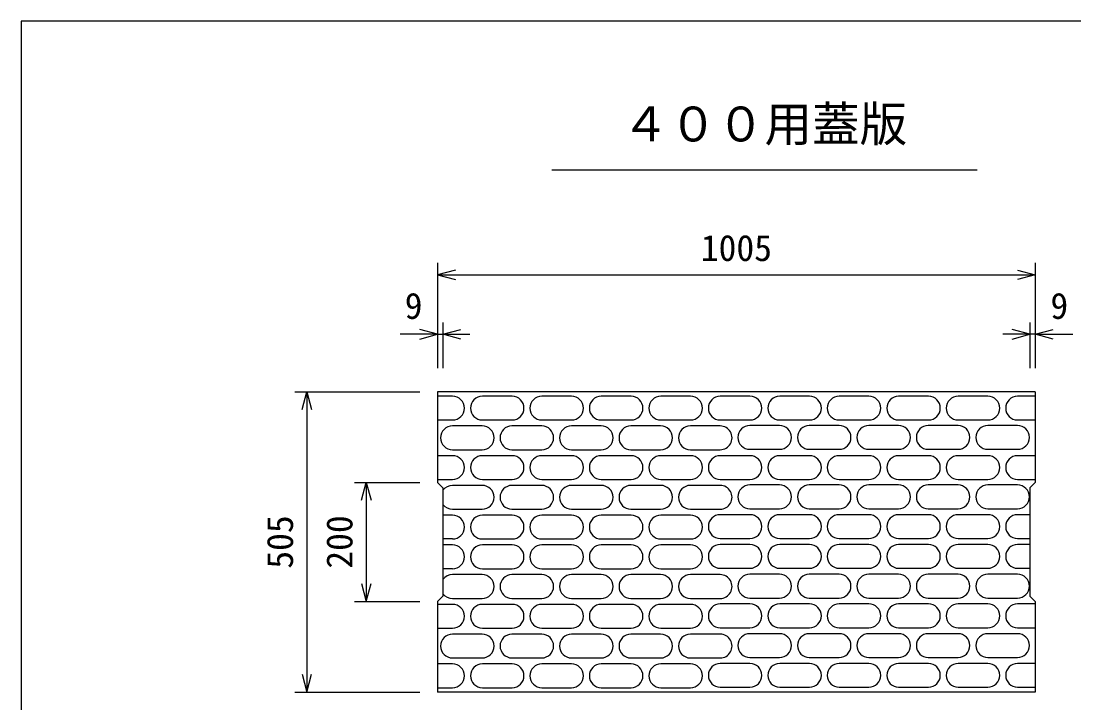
# Model space of a CAD drawing. Units: millimetres, scale not verified. Extents: x -16800 to 16800, y -5940 to 5940.
# Drawn here: x -5822 to -4052, y 2432 to 3578 of the extents above; entities that cross this region are included whole.
import ezdxf
from ezdxf.enums import TextEntityAlignment as Align

# ---------------------------------------------------------------- set-up
doc = ezdxf.new("R2010")
doc.units = ezdxf.units.MM
doc.header["$LTSCALE"] = 20
for name, color, linetype, lineweight in [('0-0_DIM', 7, 'Continuous', 25), ('0-2_HATCH', 6, 'Continuous', 25), ('0-5_OUTLINE', 3, 'Continuous', 25), ('0-6_TXT', 7, 'Continuous', 25)]:
    doc.layers.add(name, color=color, linetype=linetype, lineweight=lineweight)
doc.styles.add('ＭＳ ゴシック', font='')
doc.styles.get('ＭＳ ゴシック').set_extended_font_data('MS Gothic')

msp = doc.modelspace()

# ---------------------------------------------------------------- linework, layer by layer
at = {"layer": '0-0_DIM'}
for p, q in [((-5121.43, 3171.41), (-5121.43, 2994.28)), ((-4116.43, 3171.41), (-4116.43, 2994.28)), ((-5121.43, 3151.41), (-4116.43, 3151.41)), ((-5112.43, 3071.41), (-5112.43, 2994.28)), ((-4125.43, 3071.41), (-4125.43, 2994.28)), ((-5121.43, 3051.41), (-5184.4, 3051.41)), ((-4116.43, 3051.41), (-4053.45, 3051.41)), ((-5361.43, 2954.87), (-5151.43, 2954.87)), ((-5341.43, 2954.87), (-5341.43, 2449.87)), ((-5261.43, 2802.37), (-5151.43, 2802.37)), ((-5241.43, 2802.37), (-5241.43, 2602.37)), ((-5261.43, 2602.37), (-5151.43, 2602.37)), ((-5361.43, 2449.87), (-5151.43, 2449.87))]:
    msp.add_line(p, q, dxfattribs=at)
for points in [[(-5091.43, 3159.45), (-5121.43, 3151.41), (-5091.43, 3143.37)], [(-4146.43, 3159.45), (-4116.43, 3151.41), (-4146.43, 3143.37)], [(-5151.43, 3043.37), (-5121.43, 3051.41), (-5151.43, 3059.45)], [(-5121.43, 3051.41), (-5112.43, 3051.41), (-5066.99, 3051.41)], [(-5082.43, 3043.37), (-5112.43, 3051.41), (-5082.43, 3059.45)], [(-4116.43, 3051.41), (-4125.43, 3051.41), (-4170.86, 3051.41)], [(-4155.43, 3043.37), (-4125.43, 3051.41), (-4155.43, 3059.45)], [(-4086.43, 3043.37), (-4116.43, 3051.41), (-4086.43, 3059.45)], [(-5349.46, 2924.87), (-5341.43, 2954.87), (-5333.39, 2924.87)], [(-5249.46, 2772.37), (-5241.43, 2802.37), (-5233.39, 2772.37)], [(-5249.46, 2632.37), (-5241.43, 2602.37), (-5233.39, 2632.37)], [(-5349.46, 2479.87), (-5341.43, 2449.87), (-5333.39, 2479.87)]]:
    msp.add_lwpolyline(points, dxfattribs=at)
at = {"layer": '0-2_HATCH'}
for p, q in [((-5096.43, 2947.37), (-5121.43, 2947.37)), ((-4996.24, 2947.37), (-5046.24, 2947.37)), ((-4896.24, 2947.37), (-4946.24, 2947.37)), ((-4796.24, 2947.37), (-4846.24, 2947.37)), ((-4696.24, 2947.37), (-4746.24, 2947.37)), ((-4596.24, 2947.37), (-4646.24, 2947.37)), ((-4496.24, 2947.37), (-4546.24, 2947.37)), ((-4396.24, 2947.37), (-4446.24, 2947.37)), ((-4296.24, 2947.37), (-4346.24, 2947.37)), ((-4196.27, 2947.37), (-4246.27, 2947.37)), ((-4116.43, 2947.37), (-4146.27, 2947.37)), ((-5121.43, 2907.37), (-5096.43, 2907.37)), ((-5046.24, 2907.37), (-4996.24, 2907.37)), ((-4946.24, 2907.37), (-4896.24, 2907.37)), ((-4846.24, 2907.37), (-4796.24, 2907.37)), ((-4746.24, 2907.37), (-4696.24, 2907.37)), ((-4646.24, 2907.37), (-4596.24, 2907.37)), ((-4546.24, 2907.37), (-4496.24, 2907.37)), ((-4446.24, 2907.37), (-4396.24, 2907.37)), ((-4346.24, 2907.37), (-4296.24, 2907.37)), ((-4246.27, 2907.37), (-4196.27, 2907.37)), ((-4146.27, 2907.37), (-4116.43, 2907.37)), ((-5046.43, 2897.37), (-5096.43, 2897.37)), ((-4946.43, 2897.37), (-4996.43, 2897.37)), ((-4846.43, 2897.37), (-4896.43, 2897.37)), ((-4746.43, 2897.37), (-4796.43, 2897.37)), ((-4646.43, 2897.37), (-4696.43, 2897.37)), ((-4546.44, 2898.1), (-4596.44, 2898.1)), ((-4446.44, 2898.1), (-4496.44, 2898.1)), ((-4346.44, 2898.1), (-4396.44, 2898.1)), ((-4246.44, 2898.1), (-4296.44, 2898.1)), ((-4146.44, 2898.1), (-4196.44, 2898.1)), ((-5096.43, 2857.37), (-5046.43, 2857.37)), ((-4996.43, 2857.37), (-4946.43, 2857.37)), ((-4896.43, 2857.37), (-4846.43, 2857.37)), ((-4796.43, 2857.37), (-4746.43, 2857.37)), ((-4696.43, 2857.37), (-4646.43, 2857.37)), ((-4596.44, 2858.1), (-4546.44, 2858.1)), ((-4496.44, 2858.1), (-4446.44, 2858.1)), ((-4396.44, 2858.1), (-4346.44, 2858.1)), ((-4296.44, 2858.1), (-4246.44, 2858.1)), ((-4196.44, 2858.1), (-4146.44, 2858.1)), ((-5096.43, 2847.37), (-5121.43, 2847.37)), ((-4996.24, 2847.37), (-5046.24, 2847.37)), ((-4896.24, 2847.37), (-4946.24, 2847.37)), ((-4796.24, 2847.37), (-4846.24, 2847.37)), ((-4696.24, 2847.37), (-4746.24, 2847.37)), ((-4596.24, 2847.37), (-4646.24, 2847.37)), ((-4496.24, 2847.37), (-4546.24, 2847.37)), ((-4396.24, 2847.37), (-4446.24, 2847.37)), ((-4296.24, 2847.37), (-4346.24, 2847.37)), ((-4196.24, 2847.37), (-4246.24, 2847.37)), ((-4116.43, 2847.37), (-4146.24, 2847.37)), ((-5121.43, 2807.37), (-5096.43, 2807.37)), ((-5046.43, 2797.37), (-5096.43, 2797.37)), ((-5046.24, 2807.37), (-4996.24, 2807.37)), ((-4946.43, 2797.37), (-4996.43, 2797.37)), ((-4946.24, 2807.37), (-4896.24, 2807.37)), ((-4846.43, 2797.37), (-4896.43, 2797.37)), ((-4846.24, 2807.37), (-4796.24, 2807.37)), ((-4746.43, 2797.37), (-4796.43, 2797.37)), ((-4746.24, 2807.37), (-4696.24, 2807.37)), ((-4646.43, 2797.37), (-4696.43, 2797.37)), ((-4646.24, 2807.37), (-4596.24, 2807.37)), ((-4546.44, 2798.1), (-4596.44, 2798.1)), ((-4546.24, 2807.37), (-4496.24, 2807.37)), ((-4446.44, 2798.1), (-4496.44, 2798.1)), ((-4446.24, 2807.37), (-4396.24, 2807.37)), ((-4346.44, 2798.1), (-4396.44, 2798.1)), ((-4346.24, 2807.37), (-4296.24, 2807.37)), ((-4246.44, 2798.1), (-4296.44, 2798.1)), ((-4246.24, 2807.37), (-4196.24, 2807.37)), ((-4146.44, 2798.1), (-4196.44, 2798.1)), ((-4146.24, 2807.37), (-4116.43, 2807.37)), ((-5101.43, 2747.37), (-5112.43, 2747.37)), ((-5096.43, 2747.37), (-5101.43, 2747.37)), ((-5096.43, 2757.37), (-5046.43, 2757.37)), ((-4996.24, 2747.37), (-5046.24, 2747.37)), ((-4996.43, 2757.37), (-4946.43, 2757.37)), ((-4896.24, 2747.37), (-4946.24, 2747.37)), ((-4896.43, 2757.37), (-4846.43, 2757.37)), ((-4796.24, 2747.37), (-4846.24, 2747.37)), ((-4796.43, 2757.37), (-4746.43, 2757.37)), ((-4696.24, 2747.37), (-4746.24, 2747.37)), ((-4696.43, 2757.37), (-4646.43, 2757.37)), ((-4596.24, 2748.1), (-4646.24, 2748.1)), ((-4596.44, 2758.1), (-4546.44, 2758.1)), ((-4496.24, 2748.1), (-4546.24, 2748.1)), ((-4496.44, 2758.1), (-4446.44, 2758.1)), ((-4396.24, 2748.1), (-4446.24, 2748.1)), ((-4396.44, 2758.1), (-4346.44, 2758.1)), ((-4296.24, 2748.1), (-4346.24, 2748.1)), ((-4296.44, 2758.1), (-4246.44, 2758.1)), ((-4196.24, 2748.1), (-4246.24, 2748.1)), ((-4196.44, 2758.1), (-4146.44, 2758.1)), ((-4125.43, 2748.1), (-4146.24, 2748.1)), ((-5096.43, 2707.37), (-5112.43, 2707.37)), ((-5096.43, 2697.37), (-5112.43, 2697.37)), ((-5046.24, 2707.37), (-4996.24, 2707.37)), ((-4996.24, 2697.37), (-5046.24, 2697.37)), ((-4946.24, 2707.37), (-4896.24, 2707.37)), ((-4896.24, 2697.37), (-4946.24, 2697.37)), ((-4846.24, 2707.37), (-4796.24, 2707.37)), ((-4796.24, 2697.37), (-4846.24, 2697.37)), ((-4746.24, 2707.37), (-4696.24, 2707.37)), ((-4696.24, 2697.37), (-4746.24, 2697.37)), ((-4646.24, 2708.1), (-4596.24, 2708.1)), ((-4596.24, 2698.1), (-4646.24, 2698.1)), ((-4546.24, 2708.1), (-4496.24, 2708.1)), ((-4496.24, 2698.1), (-4546.24, 2698.1)), ((-4446.24, 2708.1), (-4396.24, 2708.1)), ((-4396.24, 2698.1), (-4446.24, 2698.1)), ((-4346.24, 2708.1), (-4296.24, 2708.1)), ((-4296.24, 2698.1), (-4346.24, 2698.1)), ((-4246.24, 2708.1), (-4196.24, 2708.1)), ((-4196.24, 2698.1), (-4246.24, 2698.1)), ((-4146.24, 2708.1), (-4125.43, 2708.1)), ((-4125.43, 2698.1), (-4146.24, 2698.1)), ((-5096.43, 2657.37), (-5112.43, 2657.37)), ((-5046.24, 2657.37), (-4996.24, 2657.37)), ((-4946.24, 2657.37), (-4896.24, 2657.37)), ((-4846.24, 2657.37), (-4796.24, 2657.37)), ((-4746.24, 2657.37), (-4696.24, 2657.37)), ((-4646.24, 2658.1), (-4596.24, 2658.1)), ((-4546.24, 2658.1), (-4496.24, 2658.1)), ((-4446.24, 2658.1), (-4396.24, 2658.1)), ((-4346.24, 2658.1), (-4296.24, 2658.1)), ((-4246.24, 2658.1), (-4196.24, 2658.1)), ((-4146.24, 2658.1), (-4125.43, 2658.1)), ((-5046.43, 2647.37), (-5096.43, 2647.37)), ((-4946.43, 2647.37), (-4996.43, 2647.37)), ((-4846.43, 2647.37), (-4896.43, 2647.37)), ((-4746.43, 2647.37), (-4796.43, 2647.37)), ((-4646.43, 2647.37), (-4696.43, 2647.37)), ((-4546.44, 2648.1), (-4596.44, 2648.1)), ((-4446.44, 2648.1), (-4496.44, 2648.1)), ((-4346.44, 2648.1), (-4396.44, 2648.1)), ((-4246.44, 2648.1), (-4296.44, 2648.1)), ((-4146.44, 2648.1), (-4196.44, 2648.1)), ((-5096.43, 2607.37), (-5046.43, 2607.37)), ((-4996.43, 2607.37), (-4946.43, 2607.37)), ((-4896.43, 2607.37), (-4846.43, 2607.37)), ((-4796.43, 2607.37), (-4746.43, 2607.37)), ((-4696.43, 2607.37), (-4646.43, 2607.37)), ((-4596.44, 2608.1), (-4546.44, 2608.1)), ((-4496.44, 2608.1), (-4446.44, 2608.1)), ((-4396.44, 2608.1), (-4346.44, 2608.1)), ((-4296.44, 2608.1), (-4246.44, 2608.1)), ((-4196.44, 2608.1), (-4146.44, 2608.1)), ((-5096.43, 2597.37), (-5121.43, 2597.37)), ((-4996.24, 2597.37), (-5046.24, 2597.37)), ((-4896.24, 2597.37), (-4946.24, 2597.37)), ((-4796.24, 2597.37), (-4846.24, 2597.37)), ((-4696.24, 2597.37), (-4746.24, 2597.37)), ((-4596.24, 2598.1), (-4646.24, 2598.1)), ((-4496.24, 2598.1), (-4546.24, 2598.1)), ((-4396.24, 2598.1), (-4446.24, 2598.1)), ((-4296.24, 2598.1), (-4346.24, 2598.1)), ((-4196.24, 2598.1), (-4246.24, 2598.1)), ((-4116.43, 2598.1), (-4146.24, 2598.1)), ((-5121.43, 2557.37), (-5096.43, 2557.37)), ((-5046.24, 2557.37), (-4996.24, 2557.37)), ((-4946.24, 2557.37), (-4896.24, 2557.37)), ((-4846.24, 2557.37), (-4796.24, 2557.37)), ((-4746.24, 2557.37), (-4696.24, 2557.37)), ((-4646.24, 2558.1), (-4596.24, 2558.1)), ((-4546.24, 2558.1), (-4496.24, 2558.1)), ((-4446.24, 2558.1), (-4396.24, 2558.1)), ((-4346.24, 2558.1), (-4296.24, 2558.1)), ((-4246.24, 2558.1), (-4196.24, 2558.1)), ((-4146.24, 2558.1), (-4116.43, 2558.1)), ((-5046.43, 2547.37), (-5096.43, 2547.37)), ((-4946.43, 2547.37), (-4996.43, 2547.37)), ((-4846.43, 2547.37), (-4896.43, 2547.37)), ((-4746.43, 2547.37), (-4796.43, 2547.37)), ((-4646.43, 2547.37), (-4696.43, 2547.37)), ((-4546.44, 2548.1), (-4596.44, 2548.1)), ((-4446.44, 2548.1), (-4496.44, 2548.1)), ((-4346.44, 2548.1), (-4396.44, 2548.1)), ((-4246.44, 2548.1), (-4296.44, 2548.1)), ((-4146.44, 2548.1), (-4196.44, 2548.1)), ((-5096.43, 2497.37), (-5121.43, 2497.37)), ((-5096.43, 2507.37), (-5046.43, 2507.37)), ((-4996.24, 2497.37), (-5046.24, 2497.37)), ((-4996.43, 2507.37), (-4946.43, 2507.37)), ((-4896.24, 2497.37), (-4946.24, 2497.37)), ((-4896.43, 2507.37), (-4846.43, 2507.37)), ((-4796.24, 2497.37), (-4846.24, 2497.37)), ((-4796.43, 2507.37), (-4746.43, 2507.37)), ((-4696.24, 2497.37), (-4746.24, 2497.37)), ((-4696.43, 2507.37), (-4646.43, 2507.37)), ((-4596.24, 2498.1), (-4646.24, 2498.1)), ((-4596.44, 2508.1), (-4546.44, 2508.1)), ((-4496.24, 2498.1), (-4546.24, 2498.1)), ((-4496.44, 2508.1), (-4446.44, 2508.1)), ((-4396.24, 2498.1), (-4446.24, 2498.1)), ((-4396.44, 2508.1), (-4346.44, 2508.1)), ((-4296.24, 2498.1), (-4346.24, 2498.1)), ((-4296.44, 2508.1), (-4246.44, 2508.1)), ((-4196.24, 2498.1), (-4246.24, 2498.1)), ((-4196.44, 2508.1), (-4146.44, 2508.1)), ((-4116.43, 2498.1), (-4146.24, 2498.1)), ((-5121.43, 2457.37), (-5096.43, 2457.37)), ((-5046.24, 2457.37), (-4996.24, 2457.37)), ((-4946.24, 2457.37), (-4896.24, 2457.37)), ((-4846.24, 2457.37), (-4796.24, 2457.37)), ((-4746.24, 2457.37), (-4696.24, 2457.37)), ((-4646.24, 2458.1), (-4596.24, 2458.1)), ((-4546.24, 2458.1), (-4496.24, 2458.1)), ((-4446.24, 2458.1), (-4396.24, 2458.1)), ((-4346.24, 2458.1), (-4296.24, 2458.1)), ((-4246.24, 2458.1), (-4196.24, 2458.1)), ((-4146.24, 2458.1), (-4116.43, 2458.1))]:
    msp.add_line(p, q, dxfattribs=at)
for centre, start, end in [((-5096.43, 2927.37), 270, 90), ((-5046.24, 2927.37), 90, 270), ((-4996.24, 2927.37), 270, 90), ((-4946.24, 2927.37), 90, 270), ((-4896.24, 2927.37), 270, 90), ((-4846.24, 2927.37), 90, 270), ((-4796.24, 2927.37), 270, 90), ((-4746.24, 2927.37), 90, 270), ((-4696.24, 2927.37), 270, 90), ((-4646.24, 2927.37), 90, 270), ((-4596.24, 2927.37), 270, 90), ((-4546.24, 2927.37), 90, 270), ((-4496.24, 2927.37), 270, 90), ((-4446.24, 2927.37), 90, 270), ((-4396.24, 2927.37), 270, 90), ((-4346.24, 2927.37), 90, 270), ((-4296.24, 2927.37), 270, 90), ((-4246.27, 2927.37), 90, 270), ((-4196.27, 2927.37), 270, 90), ((-4146.27, 2927.37), 90, 270), ((-5096.43, 2877.37), 90, 270), ((-5046.43, 2877.37), 270, 90), ((-4996.43, 2877.37), 90, 270), ((-4946.43, 2877.37), 270, 90), ((-4896.43, 2877.37), 90, 270), ((-4846.43, 2877.37), 270, 90), ((-4796.43, 2877.37), 90, 270), ((-4746.43, 2877.37), 270, 90), ((-4696.43, 2877.37), 90, 270), ((-4646.43, 2877.37), 270, 90.00105), ((-4596.44, 2878.1), 90, 270), ((-4546.44, 2878.1), 270, 90), ((-4496.44, 2878.1), 90, 270), ((-4446.44, 2878.1), 270, 90), ((-4396.44, 2878.1), 90, 270), ((-4346.44, 2878.1), 270, 90), ((-4296.44, 2878.1), 90, 270), ((-4246.44, 2878.1), 270, 90), ((-4196.44, 2878.1), 90, 270), ((-4146.44, 2878.1), 270, 90), ((-5096.43, 2827.37), 270, 90), ((-5046.24, 2827.37), 90, 270), ((-4996.24, 2827.37), 270, 90), ((-4946.24, 2827.37), 90, 270), ((-4896.24, 2827.37), 270, 90), ((-4846.24, 2827.37), 90, 270), ((-4796.24, 2827.37), 270, 90), ((-4746.24, 2827.37), 90, 270), ((-4696.24, 2827.37), 270, 90), ((-4646.24, 2827.37), 90, 270), ((-4596.24, 2827.37), 270, 90), ((-4546.24, 2827.37), 90, 270), ((-4496.24, 2827.37), 270, 90), ((-4446.24, 2827.37), 90, 270), ((-4396.24, 2827.37), 270, 90), ((-4346.24, 2827.37), 90, 270), ((-4296.24, 2827.37), 270, 90), ((-4246.24, 2827.37), 90, 270), ((-4196.24, 2827.37), 270, 90), ((-4146.24, 2827.37), 90, 270), ((-5096.43, 2777.37), 90, 143.1301), ((-5046.43, 2777.37), 270, 90), ((-4996.43, 2777.37), 90, 270), ((-4946.43, 2777.37), 270, 90), ((-4896.43, 2777.37), 90, 270), ((-4846.43, 2777.37), 270, 90), ((-4796.43, 2777.37), 90, 270), ((-4746.43, 2777.37), 270, 90), ((-4696.43, 2777.37), 90, 270), ((-4646.43, 2777.37), 270, 90.00105), ((-4596.44, 2778.1), 90, 270), ((-4546.44, 2778.1), 270, 90), ((-4496.44, 2778.1), 90, 270), ((-4446.44, 2778.1), 270, 90), ((-4396.44, 2778.1), 90, 270), ((-4346.44, 2778.1), 270, 90), ((-4296.44, 2778.1), 90, 270), ((-4246.44, 2778.1), 270, 90), ((-4196.44, 2778.1), 90, 270), ((-4146.44, 2778.1), 270, 90), ((-5096.43, 2777.37), 216.8699, 270), ((-5096.43, 2727.37), 270, 90), ((-5046.24, 2727.37), 90, 270), ((-4996.24, 2727.37), 270, 90), ((-4946.24, 2727.37), 90, 270), ((-4896.24, 2727.37), 270, 90), ((-4846.24, 2727.37), 90, 270), ((-4796.24, 2727.37), 270, 90), ((-4746.24, 2727.37), 90, 270), ((-4696.24, 2727.37), 270, 90), ((-4646.24, 2728.1), 90, 270), ((-4596.24, 2728.1), 270, 90), ((-4546.24, 2728.1), 90, 270), ((-4496.24, 2728.1), 270, 90), ((-4446.24, 2728.1), 90, 270), ((-4396.24, 2728.1), 270, 90), ((-4346.24, 2728.1), 90, 270), ((-4296.24, 2728.1), 270, 90), ((-4246.24, 2728.1), 90, 270), ((-4196.24, 2728.1), 270, 90), ((-4146.24, 2728.1), 90, 270), ((-5096.43, 2677.37), 270, 90), ((-5046.24, 2677.37), 90, 270), ((-4996.24, 2677.37), 270, 90), ((-4946.24, 2677.37), 90, 270), ((-4896.24, 2677.37), 270, 90), ((-4846.24, 2677.37), 90, 270), ((-4796.24, 2677.37), 270, 90), ((-4746.24, 2677.37), 90, 270), ((-4696.24, 2677.37), 270, 90), ((-4646.24, 2678.1), 90, 270), ((-4596.24, 2678.1), 270, 90), ((-4546.24, 2678.1), 90, 270), ((-4496.24, 2678.1), 270, 90), ((-4446.24, 2678.1), 90, 270), ((-4396.24, 2678.1), 270, 90), ((-4346.24, 2678.1), 90, 270), ((-4296.24, 2678.1), 270, 90), ((-4246.24, 2678.1), 90, 270), ((-4196.24, 2678.1), 270, 90), ((-4146.24, 2678.1), 90, 270), ((-5096.43, 2627.37), 89.71892, 143.1301), ((-5046.43, 2627.37), 270, 90), ((-4996.43, 2627.37), 90, 270), ((-4946.43, 2627.37), 270, 90), ((-4896.43, 2627.37), 90, 270), ((-4846.43, 2627.37), 270, 90), ((-4796.43, 2627.37), 90, 270), ((-4746.43, 2627.37), 270, 90), ((-4696.43, 2627.37), 90, 270), ((-4646.43, 2627.37), 270, 90.00105), ((-4596.44, 2628.1), 90, 270), ((-4546.44, 2628.1), 270, 90), ((-4496.44, 2628.1), 90, 270), ((-4446.44, 2628.1), 270, 90), ((-4396.44, 2628.1), 90, 270), ((-4346.44, 2628.1), 270, 90), ((-4296.44, 2628.1), 90, 270), ((-4246.44, 2628.1), 270, 90), ((-4196.44, 2628.1), 90, 270), ((-4146.44, 2628.1), 270, 90), ((-5096.43, 2627.37), 216.8699, 270), ((-5096.43, 2577.37), 270, 90), ((-5046.24, 2577.37), 90, 270), ((-4996.24, 2577.37), 270, 90), ((-4946.24, 2577.37), 90, 270), ((-4896.24, 2577.37), 270, 90), ((-4846.24, 2577.37), 90, 270), ((-4796.24, 2577.37), 270, 90), ((-4746.24, 2577.37), 90, 270), ((-4696.24, 2577.37), 270, 90), ((-4646.24, 2578.1), 90, 270), ((-4596.24, 2578.1), 270, 90), ((-4546.24, 2578.1), 90, 270), ((-4496.24, 2578.1), 270, 90), ((-4446.24, 2578.1), 90, 270), ((-4396.24, 2578.1), 270, 90), ((-4346.24, 2578.1), 90, 270), ((-4296.24, 2578.1), 270, 90), ((-4246.24, 2578.1), 90, 270), ((-4196.24, 2578.1), 270, 90), ((-4146.24, 2578.1), 90, 270), ((-5096.43, 2527.37), 90, 270), ((-5046.43, 2527.37), 270, 90), ((-4996.43, 2527.37), 90, 270), ((-4946.43, 2527.37), 270, 90), ((-4896.43, 2527.37), 90, 270), ((-4846.43, 2527.37), 270, 90), ((-4796.43, 2527.37), 90, 270), ((-4746.43, 2527.37), 270, 90), ((-4696.43, 2527.37), 90, 270), ((-4646.43, 2527.37), 270, 90.00105), ((-4596.44, 2528.1), 90, 270), ((-4546.44, 2528.1), 270, 90), ((-4496.44, 2528.1), 90, 270), ((-4446.44, 2528.1), 270, 90), ((-4396.44, 2528.1), 90, 270), ((-4346.44, 2528.1), 270, 90), ((-4296.44, 2528.1), 90, 270), ((-4246.44, 2528.1), 270, 90), ((-4196.44, 2528.1), 90, 270), ((-4146.44, 2528.1), 270, 90), ((-5096.43, 2477.37), 270, 90), ((-5046.24, 2477.37), 90, 270), ((-4996.24, 2477.37), 270, 90), ((-4946.24, 2477.37), 90, 270), ((-4896.24, 2477.37), 270, 90), ((-4846.24, 2477.37), 90, 270), ((-4796.24, 2477.37), 270, 90), ((-4746.24, 2477.37), 90, 270), ((-4696.24, 2477.37), 270, 90), ((-4646.24, 2478.1), 90, 270), ((-4596.24, 2478.1), 270, 90), ((-4546.24, 2478.1), 90, 270), ((-4496.24, 2478.1), 270, 90), ((-4446.24, 2478.1), 90, 270), ((-4396.24, 2478.1), 270, 90), ((-4346.24, 2478.1), 90, 270), ((-4296.24, 2478.1), 270, 90), ((-4246.24, 2478.1), 90, 270), ((-4196.24, 2478.1), 270, 90), ((-4146.24, 2478.1), 90, 270)]:
    msp.add_arc(centre, 20, start, end, dxfattribs=at)
at = {"layer": '0-5_OUTLINE'}
for p, q in [((-5121.43, 2954.87), (-5121.43, 2802.37)), ((-4116.43, 2954.87), (-5121.43, 2954.87)), ((-4116.43, 2954.87), (-4116.43, 2802.37)), ((-5112.43, 2793.37), (-5121.43, 2802.37)), ((-4125.43, 2793.37), (-4116.43, 2802.37)), ((-5112.43, 2793.37), (-5112.43, 2611.37)), ((-4125.43, 2793.37), (-4125.43, 2611.37)), ((-5121.43, 2602.37), (-5112.43, 2611.37)), ((-4116.43, 2602.37), (-4125.43, 2611.37)), ((-5121.43, 2602.37), (-5121.43, 2449.87)), ((-4116.43, 2602.37), (-4116.43, 2449.87)), ((-4116.43, 2449.87), (-5121.43, 2449.87))]:
    msp.add_line(p, q, dxfattribs=at)
at = {"layer": '0-6_TXT'}
msp.add_line((-4929.32, 3327.96), (-4214.37, 3327.96), dxfattribs=at)
msp.add_lwpolyline([(-5821.85, 77.96), (-3321.85, 77.96), (-3321.85, 3577.96), (-5821.85, 3577.96)], close=True, dxfattribs=at)

# ---------------------------------------------------------------- texts
at = {"layer": '0-0_DIM', "style": 'ＭＳ ゴシック'}
for s, p in [('1005', (-4678.93, 3161.41)), ('9', (-5176.77, 3064.1)), ('9', (-4091.08, 3064.1))]:
    msp.add_text(s, height=43.99, dxfattribs=at).set_placement(p, align=Align.BOTTOM_LEFT)
for s, p in [('505', (-5351.43, 2657.37)), ('200', (-5251.43, 2657.37))]:
    msp.add_text(s, height=43.99, rotation=90, dxfattribs=at).set_placement(p, align=Align.BOTTOM_LEFT)
at = {"layer": '0-6_TXT', "style": 'ＭＳ ゴシック'}
msp.add_text('４００用蓋版', height=58.65, dxfattribs=at).set_placement((-4811.85, 3357.96), align=Align.BOTTOM_LEFT)

doc.saveas('drawing.dxf')
